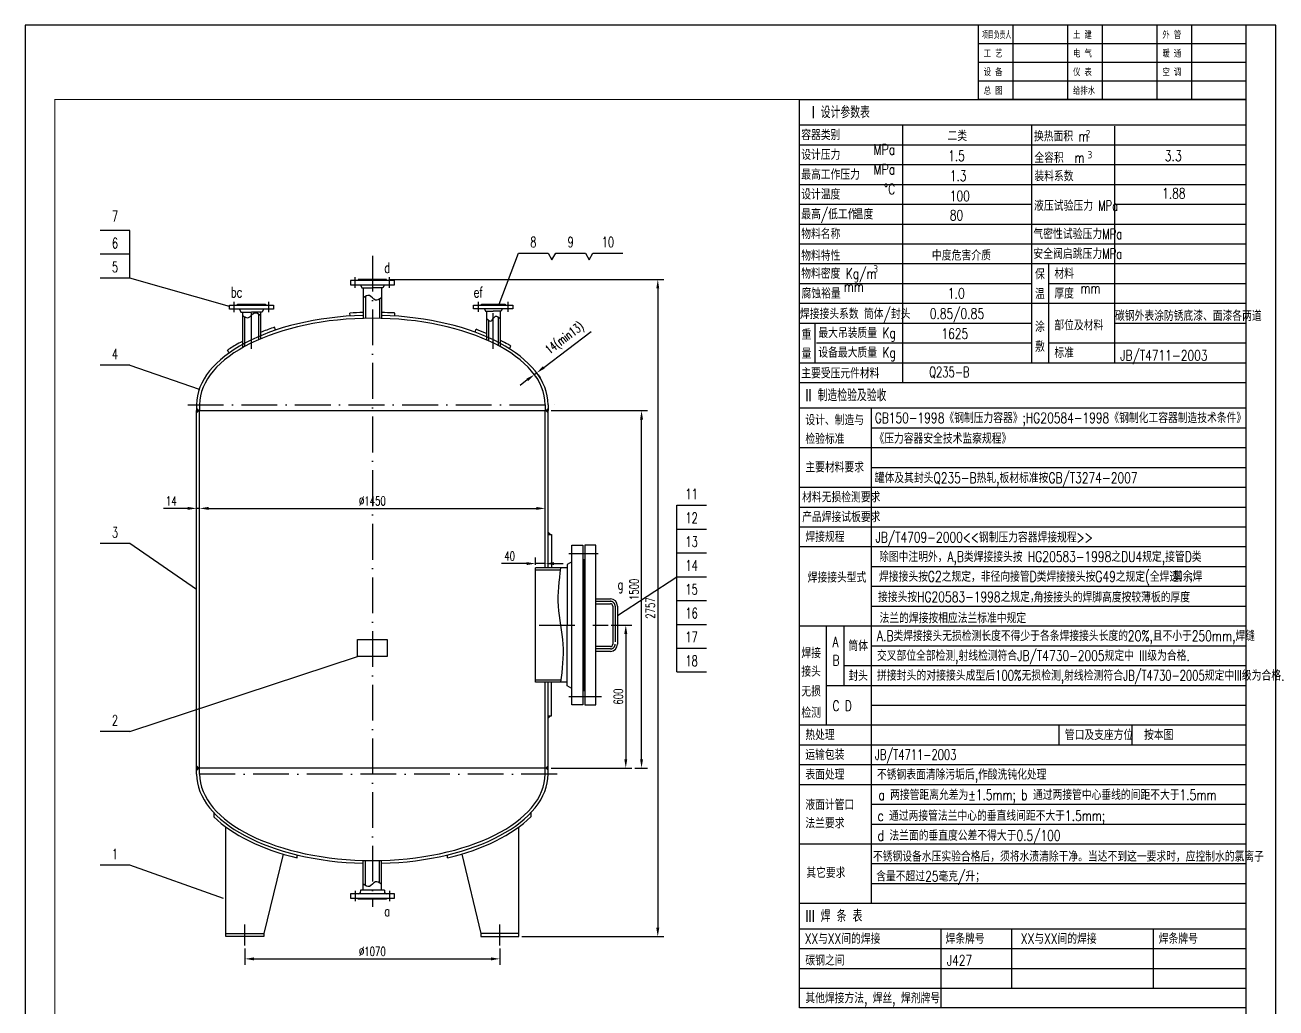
# Model space of a CAD drawing. Extents: x -619 to 10293, y 188 to 7613.
# Drawn here: x 5043 to 10293, y 3488 to 7613 of the extents above; entities that cross this region are included whole.
import ezdxf
from ezdxf.enums import TextEntityAlignment as Align

# ---------------------------------------------------------------- set-up
doc = ezdxf.new("R2010")
doc.units = 0
doc.header["$LTSCALE"] = 12.5
doc.linetypes.add('ACAD_ISO02W100', pattern=[15, 12, -3])
doc.linetypes.add('ACAD_ISO10W100', pattern=[18, 12, -3, 0, -3])
doc.layers.get('0').update_dxf_attribs({"linetype": 'CONTINUOUS'})
doc.layers.get('DEFPOINTS').update_dxf_attribs({"linetype": 'CONTINUOUS'})
for name, color, linetype in [('1', 2, 'CONTINUOUS'), ('2', 1, 'CONTINUOUS'), ('BZCC', 7, 'CONTINUOUS'), ('K1', 4, 'CONTINUOUS'), ('TANK', 1, 'CONTINUOUS'), ('TANKX', 2, 'ACAD_ISO10W100'), ('TANKY', 7, 'CONTINUOUS'), ('XUXIAN', 7, 'ACAD_ISO02W100')]:
    doc.layers.add(name, color=color, linetype=linetype)
doc.styles.add('HZFS', font='simplex.shx', dxfattribs={"width": 0.7, "bigfont": 'hzfs.shx'})
doc.styles.add('ST', font='SimSun.ttf', dxfattribs={"width": 0.75})
doc.styles.get("Standard").update_dxf_attribs({"font": 'isocp.shx', "width": 0.707, "bigfont": 'hztxt.shx'})
doc.dimstyles.new('PVCAD$0', dxfattribs={"dimscale": 12.5, "dimtxt": 3, "dimasz": 3, "dimexe": 2, "dimexo": 1, "dimgap": 1, "dimtad": 1, "dimdec": 0, "dimzin": 0, "dimtxsty": 'HZFS', "dimcen": 2.5, "dimclrd": 4, "dimclre": 4, "dimazin": 3, "dimtfac": 1, "dimtmove": 0, "dimatfit": 3})

# ---------------------------------------------------------------- blocks, each defined once
blk = doc.blocks.new('*D15')
at = {"color": 4}
for p, q in [((5965.3, 3737.8), (5965.3, 3669.2)), ((7035.3, 3737.8), (7035.3, 3669.2)), ((6002.8, 3694.2), (6997.8, 3694.2))]:
    blk.add_line(p, q, dxfattribs=at)
for points in [[(6002.8, 3700.4), (6002.8, 3687.9), (5965.3, 3694.2)], [(6997.8, 3700.4), (6997.8, 3687.9), (7035.3, 3694.2)]]:
    blk.add_solid(points, dxfattribs=at)
at = {"layer": 'DEFPOINTS', "color": 0}
for p in [(5965.3, 3750.3), (7035.3, 3750.3), (7035.3, 3694.2)]:
    blk.add_point(p, dxfattribs=at)
at = {"color": 0, "insert": (6500.3, 3725.4), "char_height": 37.5, "attachment_point": 5, "style": 'HZFS'}
blk.add_mtext('%%C1070', dxfattribs=at)
blk = doc.blocks.new('*D21')
at = {"layer": 'DEFPOINTS', "color": 0, "linetype": 'BYBLOCK'}
for p in [(7489.5, 5094.6), (7237.8, 4494.6), (7563.8, 4494.6)]:
    blk.add_point(p, dxfattribs=at)
at = {"layer": 'XUXIAN', "color": 4, "linetype": 'BYBLOCK'}
for p, q in [((7502, 5094.6), (7588.8, 5094.6)), ((7563.8, 5057.1), (7563.8, 4532.1)), ((7250.3, 4494.6), (7588.8, 4494.6))]:
    blk.add_line(p, q, dxfattribs=at)
for points in [[(7557.5, 5057.1), (7570, 5057.1), (7563.8, 5094.6)], [(7557.5, 4532.1), (7570, 4532.1), (7563.8, 4494.6)]]:
    blk.add_solid(points, dxfattribs=at)
at = {"layer": 'XUXIAN', "color": 0, "linetype": 'BYBLOCK', "insert": (7532.5, 4794.6), "char_height": 37.5, "attachment_point": 5, "rotation": 90, "style": 'HZFS'}
blk.add_mtext('600', dxfattribs=at)
blk = doc.blocks.new('*D22')
at = {"color": 4}
for p, q in [((7250.3, 5994.6), (7655, 5994.6)), ((7630, 4532.1), (7630, 5957.1)), ((7601.3, 4494.6), (7655, 4494.6))]:
    blk.add_line(p, q, dxfattribs=at)
for points in [[(7623.7, 5957.1), (7636.2, 5957.1), (7630, 5994.6)], [(7623.7, 4532.1), (7636.2, 4532.1), (7630, 4494.6)]]:
    blk.add_solid(points, dxfattribs=at)
at = {"layer": 'DEFPOINTS', "color": 0}
for p in [(7237.8, 5994.6), (7630, 5994.6), (7588.8, 4494.6)]:
    blk.add_point(p, dxfattribs=at)
at = {"color": 0, "insert": (7598.7, 5244.6), "char_height": 37.5, "attachment_point": 5, "rotation": 90, "style": 'HZFS'}
blk.add_mtext('1500', dxfattribs=at)
blk = doc.blocks.new('*D23')
at = {"color": 4}
for p, q in [((6571.8, 6544.6), (7723.1, 6544.6)), ((7698.1, 6507.1), (7698.1, 3825.3)), ((7127.8, 3787.8), (7723.1, 3787.8))]:
    blk.add_line(p, q, dxfattribs=at)
for points in [[(7691.8, 6507.1), (7704.3, 6507.1), (7698.1, 6544.6)], [(7691.8, 3825.3), (7704.3, 3825.3), (7698.1, 3787.8)]]:
    blk.add_solid(points, dxfattribs=at)
at = {"layer": 'DEFPOINTS', "color": 0}
for p in [(6559.3, 6544.6), (7115.3, 3787.8), (7698.1, 3787.8)]:
    blk.add_point(p, dxfattribs=at)
at = {"color": 0, "insert": (7666.8, 5166.2), "char_height": 37.5, "attachment_point": 5, "rotation": 90, "style": 'HZFS'}
blk.add_mtext('2757', dxfattribs=at)
blk = doc.blocks.new('*D24')
at = {"color": 4}
for p, q in [((5775.3, 5596.8), (5775.3, 5609.3)), ((5812.8, 5584.3), (7187.8, 5584.3)), ((7225.3, 5596.8), (7225.3, 5609.3))]:
    blk.add_line(p, q, dxfattribs=at)
for points in [[(5812.8, 5590.6), (5812.8, 5578.1), (5775.3, 5584.3)], [(7187.8, 5590.6), (7187.8, 5578.1), (7225.3, 5584.3)]]:
    blk.add_solid(points, dxfattribs=at)
at = {"layer": 'DEFPOINTS', "color": 0}
for p in [(5775.3, 5584.3), (7225.3, 5584.3), (7225.3, 5584.3)]:
    blk.add_point(p, dxfattribs=at)
at = {"color": 0, "insert": (6500.3, 5615.6), "char_height": 37.5, "attachment_point": 5, "style": 'HZFS'}
blk.add_mtext('%%C1450', dxfattribs=at)
blk = doc.blocks.new('*D25')
at = {"color": 4}
for p, q in [((5725.3, 5584.3), (5624.1, 5584.3)), ((5762.8, 5596.8), (5762.8, 5609.3)), ((5775.3, 5584.3), (5762.8, 5584.3)), ((5775.3, 5596.8), (5775.3, 5609.3)), ((5812.8, 5584.3), (5850.3, 5584.3))]:
    blk.add_line(p, q, dxfattribs=at)
for points in [[(5725.3, 5590.6), (5725.3, 5578.1), (5762.8, 5584.3)], [(5812.8, 5590.6), (5812.8, 5578.1), (5775.3, 5584.3)]]:
    blk.add_solid(points, dxfattribs=at)
at = {"layer": 'DEFPOINTS', "color": 0}
for p in [(5762.8, 5584.3), (5762.8, 5584.3), (5775.3, 5584.3)]:
    blk.add_point(p, dxfattribs=at)
at = {"color": 0, "insert": (5656, 5615.6), "char_height": 37.5, "attachment_point": 5, "style": 'HZFS'}
blk.add_mtext('14', dxfattribs=at)
blk = doc.blocks.new('*D26')
at = {"color": 4}
for p, q in [((7219.5, 6175.6), (7419, 6326.3)), ((7180, 6145.8), (7189.6, 6153)), ((7196.3, 6144.1), (7204.6, 6133.1)), ((7150.1, 6123.2), (7120.1, 6100.6)), ((7186.7, 6136.8), (7195, 6125.9))]:
    blk.add_line(p, q, dxfattribs=at)
for points in [[(7146.3, 6128.2), (7153.8, 6118.2), (7180, 6145.8)], [(7215.7, 6180.6), (7223.2, 6170.7), (7189.6, 6153)]]:
    blk.add_solid(points, dxfattribs=at)
at = {"layer": 'DEFPOINTS', "color": 0}
for p in [(7179.2, 6146.8), (7188.8, 6154.1), (7189.6, 6153)]:
    blk.add_point(p, dxfattribs=at)
at = {"color": 0, "insert": (7309.4, 6295.1), "char_height": 37.5, "attachment_point": 5, "rotation": 37.0698, "style": 'HZFS'}
blk.add_mtext('14(min13)', dxfattribs=at)
blk = doc.blocks.new('*D28')
at = {"color": 4}
for p, q in [((7185.3, 5347.1), (7185.3, 5377.8)), ((7225.3, 5347.1), (7225.3, 5377.8)), ((7147.8, 5352.8), (7042.8, 5352.8)), ((7225.3, 5352.8), (7185.3, 5352.8)), ((7262.8, 5352.8), (7300.3, 5352.8))]:
    blk.add_line(p, q, dxfattribs=at)
for points in [[(7147.8, 5359.1), (7147.8, 5346.6), (7185.3, 5352.8)], [(7262.8, 5359.1), (7262.8, 5346.6), (7225.3, 5352.8)]]:
    blk.add_solid(points, dxfattribs=at)
at = {"layer": 'DEFPOINTS', "color": 0}
for p in [(7185.3, 5352.8), (7185.3, 5334.6), (7225.3, 5334.6)]:
    blk.add_point(p, dxfattribs=at)
at = {"color": 0, "insert": (7076.6, 5384.1), "char_height": 37.5, "attachment_point": 5, "style": 'HZFS'}
blk.add_mtext('40', dxfattribs=at)

msp = doc.modelspace()

# ---------------------------------------------------------------- linework, layer by layer
for p, q in [((10292.5, 7612.6), (5042.5, 7612.6)), ((5042.5, 7612.6), (5042.5, 187.6)), ((10292.5, 187.6), (10292.5, 7612.6)), ((8292.5, 7110.1), (10167.5, 7110.1)), ((9575, 7026.9), (10167.5, 7026.9)), ((8357.5, 6361.9), (8357.5, 6195.7)), ((5482.5, 6185.4), (5774, 6084.5)), ((8478.4, 5091.3), (8478.4, 4841.9)), ((5482.5, 4648.1), (6438.4, 4963.3)), ((9183.1, 3820.7), (9183.1, 3571.3))]:
    msp.add_line(p, q)
at = {"color": 7}
for p, q in [((10167.5, 7612.6), (9042.5, 7612.6)), ((9042.5, 7612.6), (9042.5, 7300.1)), ((9187.5, 7612.6), (9187.5, 7300.1)), ((9417.5, 7612.6), (9417.5, 7300.1)), ((9562.5, 7612.6), (9562.5, 7300.1)), ((9792.5, 7612.6), (9792.5, 7300.1)), ((9937.5, 7612.6), (9937.5, 7300.1)), ((9042.5, 7534.4), (10167.5, 7534.4)), ((9042.5, 7456.3), (10167.5, 7456.3)), ((9042.5, 7378.2), (10167.5, 7378.2))]:
    msp.add_line(p, q, dxfattribs=at)
msp.add_lwpolyline([(6438.4, 5033.9), (6562.2, 5033.9), (6562.2, 4963.3), (6438.4, 4963.3)], close=True)
at = {"layer": '1', "color": 7}
for p, q in [((8292.5, 7193.2), (10167.5, 7193.2)), ((8292.5, 7193.2), (10073.8, 7193.2)), ((8292.5, 7193.2), (10167.5, 7193.2)), ((8724.5, 7193.2), (8724.5, 6112.6)), ((9266.3, 7193.2), (9266.3, 6445.1)), ((9615.5, 7187.7), (9615.5, 6195.7)), ((8292.5, 7026.9), (10167.5, 7026.9)), ((8292.5, 6943.8), (9266.3, 6943.8)), ((9266.3, 6943.8), (10073.8, 6943.8)), ((9337.5, 6943.8), (10167.5, 6943.8)), ((8292.5, 6860.7), (9266.3, 6860.7)), ((8292.5, 6860.7), (9266.3, 6860.7)), ((9615.5, 6860.7), (10167.5, 6860.7)), ((8292.5, 6777.6), (9266.3, 6777.6)), ((9266.3, 6777.6), (10167.5, 6777.6)), ((8292.5, 6694.4), (9266.3, 6694.4)), ((9266.3, 6694.4), (10167.5, 6694.4)), ((8292.5, 6611.3), (9266.3, 6611.3)), ((9266.3, 6611.3), (10167.5, 6611.3)), ((9337.5, 6611.3), (9337.5, 6278.8)), ((8292.5, 6528.2), (9266.3, 6528.2)), ((9337.5, 6528.2), (10167.5, 6528.2)), ((9575, 6528.2), (10167.5, 6528.2)), ((8292.5, 6445.1), (9266.3, 6445.1)), ((8292.5, 6445.1), (9266.3, 6445.1)), ((8292.5, 6445.1), (9266.3, 6445.1)), ((9266.3, 6445.1), (10167.5, 6445.1)), ((9266.3, 6445.1), (10167.5, 6445.1)), ((9266.3, 6445.1), (9266.3, 6195.7)), ((9337.5, 6445.1), (9337.5, 6195.7)), ((8292.5, 6361.9), (9266.3, 6361.9)), ((8292.5, 6361.9), (9266.3, 6361.9)), ((9615.5, 6361.9), (10167.5, 6361.9)), ((8363.6, 6278.8), (9266.3, 6278.8)), ((9337.5, 6278.8), (10167.5, 6278.8)), ((8292.5, 6195.7), (10167.5, 6195.7)), ((8292.5, 6005.7), (10167.5, 6005.7)), ((8593, 6005.7), (8593, 3927.6)), ((8593, 5922.6), (10167.5, 5922.6)), ((8292.5, 5839.4), (10167.5, 5839.4)), ((8593, 5756.3), (10167.5, 5756.3)), ((8292.5, 5673.2), (10073.8, 5673.2)), ((8292.5, 5673.2), (10073.8, 5673.2)), ((8292.5, 5673.2), (10167.5, 5673.2)), ((8593, 5673.2), (10073.8, 5673.2)), ((8292.5, 5590.1), (10167.5, 5590.1)), ((8292.5, 5506.9), (10167.5, 5506.9)), ((8292.5, 5423.8), (10073.8, 5423.8)), ((8292.5, 5423.8), (10167.5, 5423.8)), ((8593, 5340.7), (10167.5, 5340.7)), ((8593, 5257.6), (10167.5, 5257.6)), ((8593, 5174.4), (10167.5, 5174.4)), ((8292.5, 5091.3), (10167.5, 5091.3)), ((8404.6, 5091.3), (8404.6, 4675.7)), ((8593, 5008.2), (10167.5, 5008.2)), ((8478.4, 4925.1), (10167.5, 4925.1)), ((8478.4, 4925.1), (10167.5, 4925.1)), ((8404.6, 4841.9), (10167.5, 4841.9)), ((8404.6, 4841.9), (10167.5, 4841.9)), ((8593, 4758.8), (10167.5, 4758.8)), ((8292.5, 4675.7), (10167.5, 4675.7)), ((9381.4, 4675.7), (9381.4, 4592.6)), ((9688.1, 4675.7), (9688.1, 4592.6)), ((8292.5, 4592.6), (10167.5, 4592.6)), ((8292.5, 4509.4), (10167.5, 4509.4)), ((8292.5, 4426.3), (10167.5, 4426.3)), ((8593, 4343.2), (10167.5, 4343.2)), ((8593, 4260.1), (10167.5, 4260.1)), ((8292.5, 4176.9), (10167.5, 4176.9)), ((8593, 4093.8), (10167.5, 4093.8)), ((8593, 4010.7), (10167.5, 4010.7)), ((8292.5, 3820.7), (10167.5, 3820.7)), ((8886.3, 3820.7), (8886.3, 3488.2)), ((9776.9, 3820.7), (9776.9, 3571.3)), ((8292.5, 3737.6), (10167.5, 3737.6)), ((8292.5, 3654.4), (10167.5, 3654.4)), ((8292.5, 3571.3), (10073.8, 3571.3)), ((8292.5, 3571.3), (10167.5, 3571.3))]:
    msp.add_line(p, q, dxfattribs=at)
at = {"layer": '2'}
for p, q in [((8292.5, 3488.2), (8292.5, 7300.1)), ((8292.5, 7300.1), (10167.5, 7300.1)), ((10167.5, 3488.2), (10167.5, 7300.1)), ((8292.5, 6112.6), (10167.5, 6112.6)), ((7337.8, 5360.6), (7317.2, 5349.6)), ((7317.2, 5349.6), (7317.2, 5094.6)), ((7317.2, 4839.5), (7317.2, 5094.6)), ((7337.8, 4828.5), (7317.2, 4839.5)), ((10167.5, 3488.2), (8292.5, 3488.2)), ((10167.5, 2586.3), (10167.5, 3488.2))]:
    msp.add_line(p, q, dxfattribs=at)
at = {"layer": '2', "color": 1}
msp.add_line((8292.5, 3927.6), (10167.5, 3927.6), dxfattribs=at)
at = {"layer": 'BZCC'}
msp.add_line((10167.5, 7300.1), (9042.5, 7300.1), dxfattribs=at)
at = {"layer": 'K1', "color": 7}
msp.add_line((10167.5, 7300.1), (10167.5, 7612.6), dxfattribs=at)
at = {"layer": 'K1', "const_width": 5}
msp.add_lwpolyline([(10167.5, 312.6), (10167.5, 7300.1), (5167.5, 7300.1), (5167.5, 312.6)], close=True, dxfattribs=at)
at = {"layer": 'TANK'}
for p, q in [((6592.8, 6540.6), (6407.8, 6540.6)), ((6407.8, 6540.6), (6407.8, 6522.6)), ((6407.8, 6522.6), (6592.8, 6522.6)), ((6559.3, 6544.6), (6441.3, 6544.6)), ((6441.3, 6544.6), (6441.3, 6540.6)), ((6450, 6522.6), (6456, 6510.2)), ((6456, 6510.2), (6500.3, 6510.2)), ((6462.3, 6510.2), (6462.3, 6381.7)), ((6544.7, 6510.2), (6500.3, 6510.2)), ((6538.3, 6510.2), (6538.3, 6381.7)), ((6550.7, 6522.6), (6544.7, 6510.2)), ((6559.3, 6540.6), (6559.3, 6544.6)), ((6592.8, 6522.6), (6592.8, 6540.6)), ((6471.1, 6473.7), (6471.1, 6381.8)), ((6529.6, 6462.1), (6529.6, 6381.8)), ((5900.3, 6419.7), (5900.3, 6437.7)), ((5900.3, 6437.7), (6085.3, 6437.7)), ((6085.3, 6419.7), (5900.3, 6419.7)), ((5933.8, 6437.7), (5933.8, 6441.7)), ((5933.8, 6441.7), (6051.8, 6441.7)), ((5942.5, 6419.7), (5948.5, 6407.3)), ((5948.5, 6407.3), (5992.8, 6407.3)), ((5954.8, 6407.3), (5954.8, 6258.7)), ((6037.2, 6407.3), (5992.8, 6407.3)), ((6030.8, 6407.3), (6030.8, 6296)), ((6043.2, 6419.7), (6037.2, 6407.3)), ((6051.8, 6441.7), (6051.8, 6437.7)), ((6085.3, 6437.7), (6085.3, 6419.7)), ((6925.3, 6421.7), (6925.3, 6437.7)), ((6925.3, 6437.7), (7090.3, 6437.7)), ((7090.3, 6421.7), (6925.3, 6421.7)), ((6958.3, 6437.7), (6958.3, 6441.7)), ((6958.3, 6441.7), (7057.3, 6441.7)), ((6971.1, 6421.7), (6975.4, 6411.6)), ((6975.4, 6411.6), (7007.8, 6411.6)), ((6979.3, 6411.6), (6979.3, 6291.8)), ((7040.3, 6411.6), (7007.8, 6411.6)), ((7036.3, 6411.6), (7036.3, 6263.8)), ((7044.6, 6421.7), (7040.3, 6411.6)), ((7057.3, 6441.7), (7057.3, 6437.7)), ((7090.3, 6437.7), (7090.3, 6421.7)), ((5963.6, 6388.9), (5963.6, 6263.4)), ((6022.1, 6400.5), (6022.1, 6292.1)), ((6406.8, 6392.1), (6406.2, 6404.1)), ((6593.9, 6392.1), (6594.5, 6404.1)), ((6988.1, 6373.5), (6988.1, 6287.8)), ((7027.6, 6387.8), (7027.6, 6268.5)), ((6094.2, 6333.8), (6090.2, 6345.1)), ((6931.5, 6324.6), (6935.8, 6335.8)), ((5898.5, 6238.2), (5891.8, 6248.2)), ((7075.6, 6255.1), (7081.8, 6265.4)), ((5762.8, 6019.6), (5762.8, 5994.6)), ((5762.8, 5994.6), (7237.8, 5994.6)), ((5762.8, 4494.6), (5762.8, 5994.6)), ((5775.3, 6019.6), (5775.3, 5994.6)), ((5775.3, 4494.6), (5775.3, 5994.6)), ((7225.3, 6019.6), (7225.3, 5994.6)), ((7225.3, 5334.6), (7225.3, 5994.6)), ((7237.8, 6019.6), (7237.8, 5994.6)), ((7237.8, 5334.6), (7237.8, 5994.6)), ((7237.8, 5474.6), (7251.8, 5474.6)), ((7251.8, 5474.6), (7251.8, 5334.6)), ((7337.8, 5429.6), (7383.8, 5429.6)), ((7337.8, 4759.6), (7337.8, 5429.6)), ((7383.8, 5429.6), (7383.8, 4759.6)), ((7437.8, 5429.6), (7391.8, 5429.6)), ((7391.8, 5429.6), (7391.8, 4759.6)), ((7437.8, 4759.6), (7437.8, 5429.6)), ((7383.8, 5368.6), (7387.8, 5368.6)), ((7387.8, 5368.6), (7387.8, 4820.6)), ((7391.8, 5368.6), (7387.8, 5368.6)), ((7387.8, 5368.6), (7387.8, 4820.6)), ((7317.2, 5334.6), (7185.3, 5334.6)), ((7185.3, 4854.6), (7185.3, 5334.6)), ((7288.9, 5325.8), (7185.3, 5325.8)), ((7439.1, 5204.6), (7499.1, 5204.6)), ((7439.1, 5184.6), (7499.1, 5184.6)), ((7509.1, 5174.6), (7509.1, 5014.6)), ((7529.1, 5174.6), (7529.1, 5014.6)), ((7499.1, 5004.6), (7437.8, 5004.6)), ((7499.1, 4984.6), (7437.8, 4984.6)), ((7291, 4863.3), (7185.3, 4863.3)), ((7317.2, 4854.6), (7185.3, 4854.6)), ((7225.3, 4494.6), (7225.3, 4854.6)), ((7237.8, 4494.6), (7237.8, 4854.6)), ((7251.8, 4714.6), (7251.8, 4854.6)), ((7387.8, 4820.6), (7383.8, 4820.6)), ((7387.8, 4820.6), (7391.8, 4820.6)), ((7383.8, 4759.6), (7337.8, 4759.6)), ((7391.8, 4759.6), (7437.8, 4759.6)), ((7237.8, 4714.6), (7251.8, 4714.6)), ((5762.8, 4469.6), (5762.8, 4494.6)), ((7237.8, 4494.6), (5762.8, 4494.6)), ((5775.3, 4469.6), (5775.3, 4494.6)), ((7225.3, 4469.6), (7225.3, 4494.6)), ((7237.8, 4469.6), (7237.8, 4494.6)), ((5835.3, 4307.4), (5835.3, 4290.4)), ((7165.3, 4307.4), (7165.3, 4290.4)), ((5885.3, 3787.8), (5885.3, 4247.8)), ((7115.3, 3787.8), (7115.3, 4247.8)), ((6125.3, 4134), (6045.3, 3800.3)), ((6185.3, 4117.9), (6185.3, 4130.5)), ((6462.3, 3982.6), (6462.3, 4107.6)), ((6471.1, 4001.8), (6471.1, 4107.4)), ((6529.6, 4013.4), (6529.6, 4107.4)), ((6538.3, 3982.6), (6538.3, 4107.6)), ((6815.3, 4117.9), (6815.3, 4130.5)), ((6875.3, 4134), (6955.3, 3800.3)), ((6592.8, 3966.6), (6407.8, 3966.6)), ((6407.8, 3966.6), (6407.8, 3948.6)), ((6407.8, 3948.6), (6592.8, 3948.6)), ((6441.3, 3944.6), (6441.3, 3948.6)), ((6559.3, 3944.6), (6441.3, 3944.6)), ((6449.8, 3982.6), (6448.8, 3972)), ((6550.9, 3982.6), (6449.8, 3982.6)), ((6550.9, 3982.6), (6551.8, 3972)), ((6559.3, 3948.6), (6559.3, 3944.6)), ((6592.8, 3948.6), (6592.8, 3966.6)), ((5885.3, 3800.3), (6045.3, 3800.3)), ((6045.3, 3787.8), (5885.3, 3787.8)), ((6045.3, 3800.3), (6045.3, 3787.8)), ((6955.3, 3800.3), (6955.3, 3787.8)), ((7115.3, 3800.3), (6955.3, 3800.3)), ((6955.3, 3787.8), (7115.3, 3787.8))]:
    msp.add_line(p, q, dxfattribs=at)
for centre, radius, start, end in [((7499.1, 5174.6), 30, 0, 90), ((7499.1, 5174.6), 10, 0, 90), ((7499.1, 5014.6), 30, 270, 360), ((7499.1, 5014.6), 10, 270, 360), ((6442.9, 3972.6), 6, 270, 354.8572), ((6557.8, 3972.6), 6, 185.1428, 270)]:
    msp.add_arc(centre, radius, start, end, dxfattribs=at)
for centre, major_axis, ratio, start_param, end_param in [((6500.3, 6019.6), (-737.5, 0), 0.508475, 4.763937, 6.283185), ((6500.3, 6019.6), (-725, 0), 0.5, 3.141593, 6.283185), ((6500.3, 6019.6), (-737.5, 0), 0.508475, 3.141593, 4.660841), ((6500.3, 4469.6), (737.5, 0), 0.508475, 3.141593, 4.660841), ((6500.3, 4469.6), (725, 0), 0.5, 3.141593, 6.283185), ((6500.3, 4469.6), (737.5, 0), 0.508475, 4.763937, 6.283185), ((6500.3, 4469.6), (750, 0), 0.516667, 3.622303, 4.278944), ((6500.3, 4469.6), (-750, 0), 0.516667, 2.004242, 2.660882)]:
    msp.add_ellipse(centre, major_axis=major_axis, ratio=ratio, start_param=start_param, end_param=end_param, dxfattribs=at)
for points in [[(6462.1, 6406.2), (6443.4, 6405.8), (6424.7, 6405.1), (6406.2, 6404.1)], [(6979.3, 6317.9), (6965.2, 6324.1), (6950.6, 6330.1), (6935.8, 6335.8)]]:
    msp.add_open_spline(points, degree=3, dxfattribs=at)
for points, knots in [([(6594.5, 6404.1), (6592.6, 6404.2), (6590.7, 6404.3), (6572.1, 6405.2), (6555.3, 6405.8), (6538.6, 6406.2)], [4.60679328, 4.60679328, 4.60679328, 4.60679328, 4.61330889, 4.61330889, 4.66955899, 4.66955899, 4.66955899, 4.66955899]), ([(6090.2, 6345.1), (6072.2, 6338.7), (6054.6, 6332), (6035.3, 6323.9), (6033.1, 6323), (6030.8, 6322)], [5.3254312, 5.3254312, 5.3254312, 5.3254312, 5.39905828, 5.39905828, 5.40881826, 5.40881826, 5.40881826, 5.40881826]), ([(5954.8, 6285), (5933.2, 6274.1), (5918, 6265.1), (5899.6, 6253.3), (5895.7, 6250.8), (5891.8, 6248.2)], [5.53422088, 5.53422088, 5.53422088, 5.53422088, 5.61175648, 5.61175648, 5.63293033, 5.63293033, 5.63293033, 5.63293033]), ([(7081.8, 6265.4), (7077.6, 6267.9), (7073.4, 6270.4), (7060.2, 6278), (7051.2, 6283), (7036.3, 6290.4)], [3.83989088, 3.83989088, 3.83989088, 3.83989088, 3.86161331, 3.86161331, 3.90614812, 3.90614812, 3.90614812, 3.90614812])]:
    msp.add_open_spline(points, degree=3, knots=knots, dxfattribs=at)
at = {"layer": 'TANKX'}
for p, q in [((6500.3, 6644.7), (6500.3, 3913)), ((6427.8, 6510.1), (6427.8, 6554.6)), ((6572.8, 6510.1), (6572.8, 6554.6)), ((5992.8, 6254.2), (5992.8, 6479.2)), ((7007.8, 6254.2), (7007.8, 6479.2)), ((5920.3, 6407.2), (5920.3, 6451.7)), ((6065.3, 6407.2), (6065.3, 6451.7)), ((6945.3, 6409.2), (6945.3, 6451.7)), ((7070.3, 6409.2), (7070.3, 6451.7)), ((5725.3, 6019.6), (7275.3, 6019.6)), ((7325.3, 5394.6), (7448.4, 5394.6)), ((7439.1, 5194.6), (7499.1, 5194.6)), ((7519.1, 5174.6), (7519.1, 5014.6)), ((7200.3, 5094.6), (7489.5, 5094.6)), ((7499.1, 4994.6), (7437.8, 4994.6)), ((7325.3, 4794.6), (7462.1, 4794.6)), ((7275.3, 4469.6), (5725.3, 4469.6)), ((6427.8, 3979.1), (6427.8, 3936.1)), ((6572.8, 3979.1), (6572.8, 3936.1)), ((5965.3, 3750.3), (5965.3, 3837.8)), ((7035.3, 3750.3), (7035.3, 3837.8))]:
    msp.add_line(p, q, dxfattribs=at)
for centre, start, end in [((7499.1, 5174.6), 0, 90), ((7499.1, 5014.6), 270, 360)]:
    msp.add_arc(centre, 20, start, end, dxfattribs=at)
at = {"layer": 'TANKY'}
for p, q in [((5482.5, 6750.5), (5357.5, 6750.5)), ((5482.5, 6550.5), (5482.5, 6750.5)), ((5482.5, 6650.5), (5357.5, 6650.5)), ((7032.8, 6441.7), (7113.5, 6655)), ((7113.5, 6655), (7238.5, 6655)), ((7113.5, 6655), (7238.5, 6655)), ((5482.5, 6550.5), (5357.5, 6550.5)), ((5900.3, 6431.8), (5482.5, 6550.5)), ((5482.5, 6185.4), (5357.5, 6185.4)), ((7777.5, 4897.9), (7777.5, 5597.9)), ((7777.5, 5597.9), (7902.5, 5597.9)), ((7777.5, 5497.9), (7902.5, 5497.9)), ((5482.5, 5436.8), (5357.5, 5436.8)), ((5762.8, 5244.6), (5482.5, 5436.8)), ((7777.5, 5397.9), (7902.5, 5397.9)), ((7529.1, 5134.4), (7777.5, 5297.9)), ((7777.5, 5297.9), (7902.5, 5297.9)), ((7777.5, 5197.9), (7902.5, 5197.9)), ((7777.5, 5097.9), (7902.5, 5097.9)), ((7777.5, 4997.9), (7902.5, 4997.9)), ((7777.5, 4897.9), (7902.5, 4897.9)), ((5482.5, 4648.1), (5357.5, 4648.1)), ((5482.5, 4087.4), (5357.5, 4087.4)), ((5874.8, 3947.4), (5482.5, 4087.4))]:
    msp.add_line(p, q, dxfattribs=at)
for points in [[(7238.5, 6655), (7254.1, 6628), (7269.7, 6655), (7394.7, 6655)], [(7394.7, 6655), (7410.4, 6628), (7426, 6655), (7551, 6655)]]:
    msp.add_lwpolyline(points, dxfattribs=at)
for points in [[(6538.3, 6467.9), (6513, 6457.9), (6487.7, 6477.9), (6462.3, 6467.9)], [(5954.8, 6394.7), (5980.2, 6384.7), (6005.5, 6404.7), (6030.8, 6394.7)], [(6979.3, 6380.7), (6998.3, 6370.7), (7017.3, 6390.7), (7036.3, 6380.7)], [(7289.9, 5334.6), (7279.9, 5174.6), (7299.9, 5014.6), (7289.9, 4854.6)], [(6538.3, 4007.6), (6513, 4017.6), (6487.7, 3997.6), (6462.3, 4007.6)]]:
    msp.add_spline(points, degree=3, dxfattribs=at)
for points in [[(5775.3, 5994.6), (5762.8, 6007.1), (5762.8, 5982.1)], [(7225.3, 5994.6), (7237.8, 6007.1), (7237.8, 5982.1)], [(7237.8, 5474.6), (7237.8, 5488.6), (7251.8, 5474.6)], [(7237.8, 4714.6), (7237.8, 4700.6), (7251.8, 4714.6)], [(5775.3, 4494.6), (5762.8, 4507.1), (5762.8, 4482.1)], [(7225.3, 4494.6), (7237.8, 4507.1), (7237.8, 4482.1)]]:
    msp.add_solid(points, dxfattribs=at)

# ---------------------------------------------------------------- texts
for s, height, style, width, p in [('项目负责人', 29.3, 'ST', 0.6, (9058.5, 7557.9)), ('土 建', 29.3, 'ST', 0.75, (9440.9, 7557.9)), ('外 管', 29.3, 'ST', 0.75, (9815.9, 7557.9)), ('工 艺', 29.3, 'ST', 0.75, (9065.9, 7479.7)), ('电 气', 29.3, 'ST', 0.75, (9440.9, 7479.7)), ('暖 通', 29.3, 'ST', 0.75, (9815.9, 7479.7)), ('设 备', 29.3, 'ST', 0.75, (9065.9, 7401.6)), ('仪 表', 29.3, 'ST', 0.75, (9440.9, 7401.6)), ('空 调', 29.3, 'ST', 0.75, (9815.9, 7401.6)), ('总 图', 29.3, 'ST', 0.75, (9065.9, 7323.5)), ('给排水', 29.3, 'ST', 0.75, (9440.9, 7323.5)), (' I 设计参数表', 50, 'HZFS', 0.75, (8317.5, 7221.6)), ('容器类别', 43.75, 'HZFS', 0.75, (8300.2, 7129.7)), ('二类', 43.75, 'HZFS', 0.75, (8914.2, 7125.9)), ('换热面积 m', 43.75, 'HZFS', 0.75, (9276.9, 7124.4)), ('设计压力', 43.75, 'HZFS', 0.75, (8300.2, 7046.6)), ('1.5', 43.75, 'HZFS', 0.75, (8916.3, 7041.7)), ('全容积  m', 43.75, 'HZFS', 0.75, (9278.7, 7034.1)), ('3.3', 43.75, 'HZFS', 0.75, (9826.5, 7041.7)), ('最高工作压力', 43.75, 'HZFS', 0.75, (8300.2, 6963.5)), ('1.3', 43.75, 'HZFS', 0.75, (8923.1, 6957.7)), ('装料系数', 43.75, 'HZFS', 0.75, (9278.7, 6956.8)), ('设计温度', 43.75, 'HZFS', 0.75, (8300.2, 6880.4)), ('100', 43.75, 'HZFS', 0.75, (8923.7, 6873.2)), ('液压试验压力 MPa', 43.75, 'HZFS', 0.7, (9277, 6832.6)), ('1.88', 43.75, 'HZFS', 0.75, (9814.5, 6884.5)), ('最高/低工作', 43.75, 'HZFS', 0.75, (8300.2, 6797.2)), ('温度', 43.75, 'HZFS', 0.75, (8520.5, 6796.9)), ('80', 43.75, 'HZFS', 0.75, (8923.7, 6792.6)), ('物料名称', 43.75, 'HZFS', 0.75, (8300.2, 6714.1)), ('气密性试验压力MPa', 43.75, 'HZFS', 0.7, (9273.9, 6714.1)), ('物料特性', 43.75, 'HZFS', 0.75, (8300.2, 6623.4)), ('中度危害介质', 43.75, 'HZFS', 0.7, (8848.4, 6624.4)), ('安全阀启跳压力MPa', 43.75, 'HZFS', 0.7, (9273.9, 6631)), ('物料密度 Kg/m', 43.75, 'HZFS', 0.75, (8300.2, 6547.9)), ('材料', 43.75, 'HZFS', 0.75, (9362.5, 6547.9)), ('腐蚀裕量', 43.75, 'HZFS', 0.75, (8301.5, 6464.7)), ('厚度', 43.75, 'HZFS', 0.75, (9362.5, 6464.7)), ('1.0', 43.75, 'HZFS', 0.75, (8915.8, 6464.7)), ('焊接接头系数 筒体/封头', 43.75, 'HZFS', 0.75, (8294.9, 6379)), ('0.85/0.85', 43.75, 'HZFS', 0.75, (8839.5, 6379.7)), ('碳钢外表涂防锈底漆、面漆各两道', 43.75, 'HZFS', 0.75, (9617.2, 6370.7)), ('部位及材料', 43.75, 'HZFS', 0.75, (9362.5, 6331.4)), ('最大吊装质量 Kg', 43.75, 'HZFS', 0.75, (8372, 6299)), ('1625', 43.75, 'HZFS', 0.75, (8888.9, 6295.8)), ('设备最大质量 Kg', 43.75, 'HZFS', 0.75, (8372, 6216.9)), ('标准', 43.75, 'HZFS', 0.75, (9362.5, 6215.4)), ('JB/T4711-2003', 43.75, 'HZFS', 0.75, (9638.1, 6204.5)), ('主要受压元件材料', 43.75, 'HZFS', 0.75, (8300.2, 6129.6)), ('II 制造检验及验收', 50, 'HZFS', 0.75, (8317.5, 6034.1)), ('GB150-1998《钢制压力容器》;HG20584-1998《钢制化工容器制造技术条件》', 43.75, 'HZFS', 0.75, (8608.3, 5942.2)), ('设计、制造与', 43.75, 'HZFS', 0.75, (8317.5, 5933.4)), ('检验标准', 43.75, 'HZFS', 0.75, (8317.5, 5854.3)), ('《压力容器安全技术监察规程》', 43.75, 'HZFS', 0.75, (8607.3, 5856)), ('主要材料要求', 43.75, 'HZFS', 0.75, (8317.5, 5735.1)), ('罐体及其封头Q235-B热轧,板材标准按GB/T3274-2007', 43.75, 'HZFS', 0.75, (8608.6, 5690.7)), ('材料无损检测要求', 43.75, 'HZFS', 0.75, (8304.1, 5609.7)), ('产品焊接试板要求', 43.75, 'HZFS', 0.75, (8304.1, 5526.6)), ('焊接规程', 43.75, 'HZFS', 0.75, (8317.5, 5443.5)), ('JB/T4709-2000<<钢制压力容器焊接规程>>', 43.75, 'HZFS', 0.75, (8611.1, 5441.3)), ('除图中注明外，A,B类焊接接头按 HG20583-1998之DU4规定,接管D类', 43.75, 'HZFS', 0.75, (8626.8, 5359.8)), ('焊接接头型式', 43.75, 'HZFS', 0.75, (8327.1, 5273.1)), ('焊接接头按G2之规定，非径向接管D类焊接接头按G49之规定(全焊透）；', 43.75, 'HZFS', 0.75, (8626.8, 5276.6)), ('其余焊', 43.75, 'HZFS', 0.75, (9859.9, 5277.5)), ('接接头按HG20583-1998之规定，', 43.75, 'HZFS', 0.75, (8622.6, 5191.2)), ('角接接头的焊脚高度按较薄板的厚度', 43.75, 'HZFS', 0.75, (9275.5, 5190)), ('法兰的焊接按相应法兰标准中规定', 43.75, 'HZFS', 0.75, (8628.7, 5102.5)), ('A', 43.8, 'HZFS', 0.75, (8431.1, 5002.3)), ('A.B类焊接接头无损检测长度不得少于各条焊接接头长度的20%,且不小于250mm,焊缝', 43.75, 'HZFS', 0.75, (8618, 5027.9)), ('焊接', 43.75, 'HZFS', 0.75, (8300.7, 4955.7)), ('筒体', 43.75, 'HZFS', 0.75, (8498.3, 4986.3)), ('交叉部位全部检测,射线检测符合JB/T4730-2005规定中 III级为合格.', 43.75, 'HZFS', 0.75, (8618, 4944.7)), ('B', 43.8, 'HZFS', 0.75, (8431.1, 4924.8)), ('接头', 43.75, 'HZFS', 0.75, (8300.7, 4878.2)), ('封头', 43.75, 'HZFS', 0.75, (8498.3, 4860.4)), ('拼接封头的对接接头成型后100%无损检测,射线检测符合JB/T4730-2005规定中III级为合格. ', 43.75, 'HZFS', 0.7, (8618, 4861.6)), ('无损', 43.75, 'HZFS', 0.75, (8300.7, 4795)), ('C D', 43.75, 'HZFS', 0.75, (8431.1, 4734.4)), ('检测', 43.75, 'HZFS', 0.75, (8300.7, 4705.5)), ('热处理', 43.75, 'HZFS', 0.75, (8317.5, 4612.2)), ('管口及支座方位', 43.75, 'HZFS', 0.75, (9406.4, 4612.2)), ('按本图', 43.75, 'HZFS', 0.75, (9738.9, 4612.2)), ('运输包装', 43.75, 'HZFS', 0.75, (8317.5, 4529.1)), ('JB/T4711-2003', 43.75, 'HZFS', 0.7, (8609, 4529.1)), ('表面处理', 43.75, 'HZFS', 0.75, (8317.5, 4446)), ('不锈钢表面清除污垢后,作酸洗钝化处理', 43.75, 'HZFS', 0.75, (8618, 4446)), ('液面计管口', 43.75, 'HZFS', 0.75, (8317.5, 4319)), ('a 两接管距离允差为%%p1.5mm; b 通过两接管中心垂线的间距不大于1.5mm', 43.75, 'HZFS', 0.75, (8624, 4360.7)), ('c 通过两接管法兰中心的垂直线间距不大于1.5mm; ', 43.75, 'HZFS', 0.75, (8620.8, 4273.2)), ('法兰要求', 43.75, 'HZFS', 0.75, (8317.5, 4241.8)), ('d 法兰面的垂直度公差不得大于0.5/100', 43.75, 'HZFS', 0.75, (8620.8, 4190.1)), (' 不锈钢设备水压实验合格后，须将水渍清除干净。当达不到这一要求时，应控制水的氯离子', 43.75, 'HZFS', 0.75, (8578.6, 4102.3)), (' 不锈钢设备水压实验合格后，须将水渍清除干净。当达不到这一要求时，应控制水的氯离子', 43.75, 'HZFS', 0.75, (8578.6, 4102.3)), ('其它要求', 43.75, 'HZFS', 0.75, (8321.5, 4033.7)), ('含量不超过25毫克/升；', 43.75, 'HZFS', 0.75, (8614.6, 4019.1)), ('含量不超过25毫克/升；', 43.75, 'HZFS', 0.75, (8614.6, 4019.1)), ('III 焊 条 表     ', 50, 'HZFS', 0.75, (8317.5, 3849.1)), ('XX与XX间的焊接', 43.75, 'HZFS', 0.75, (8314.8, 3757.2)), ('焊条牌号', 43.75, 'HZFS', 0.75, (8905.7, 3757.2)), ('XX与XX间的焊接', 43.75, 'HZFS', 0.75, (9222.2, 3757.2)), ('焊条牌号', 43.75, 'HZFS', 0.75, (9800.5, 3757.2)), ('碳钢之间', 43.75, 'HZFS', 0.75, (8317.5, 3666)), ('J427', 43.75, 'HZFS', 0.75, (8911.3, 3666)), ('其他焊接方法, 焊丝, 焊剂牌号', 43.75, 'HZFS', 0.75, (8317.5, 3507.9))]:
    msp.add_text(s, height=height, dxfattribs=dict(style=style, width=width)).set_placement(p)
for s, p in [('2', (9493.9, 7141.6)), ('3', (9501.7, 7053)), ('3', (8603, 6573.9))]:
    msp.add_text(s, height=31.2).set_placement(p)
at = {"style": 'HZFS', "width": 0.75}
for s, p in [('MPa', (8693.8, 7068.5)), ('MPa', (8693.8, 6985.4)), ('%%DC', (8693.8, 6902.2)), ('mm', (8563.1, 6493.5)), ('mm', (9556.3, 6486.6))]:
    msp.add_text(s, height=43.75, dxfattribs=at).set_placement(p, align=Align.RIGHT)
for s, p in [('保', (9301.9, 6569.7)), ('温', (9301.9, 6486.6)), ('涂', (9301.9, 6348.9)), ('重', (8322, 6316)), ('量', (8322, 6235.4)), ('敷', (9301.9, 6265.8))]:
    msp.add_text(s, height=43.8, dxfattribs=at).set_placement(p, align=Align.MIDDLE)
at = {"layer": 'TANKY', "style": 'HZFS', "width": 0.7}
for s, height, p in [('7', 43.8, (5420, 6788.7)), ('8', 43.8, (7176, 6680)), ('9', 43.8, (7332.2, 6680)), ('10', 43.75, (7488.5, 6680)), ('6', 43.8, (5420, 6675.5)), ('5', 43.8, (5420, 6575.5)), ('4', 43.8, (5420, 6210.4)), ('Q235-B', 43.75, (8921.7, 6134.9)), ('11', 43.75, (7840, 5622.9)), ('12', 43.75, (7840, 5522.9)), ('3', 43.8, (5420, 5461.8)), ('13', 43.75, (7840, 5422.9)), ('14', 43.75, (7840, 5322.9)), ('15', 43.75, (7840, 5222.9)), ('16', 43.75, (7840, 5122.9)), ('17', 43.75, (7840, 5022.9)), ('18', 43.75, (7840, 4922.9)), ('2', 43.8, (5420, 4673.1)), ('1', 43.8, (5420, 4112.4))]:
    msp.add_text(s, height=height, dxfattribs=at).set_placement(p, align=Align.CENTER)
for s, height, p in [('d', 43.8, (6562.8, 6594.6)), ('bc', 43.75, (5930.3, 6491.7)), ('ef', 43.75, (6945.3, 6491.7)), ('g', 43.8, (7541.5, 5258.1)), ('a', 43.8, (6562.8, 3894.6))]:
    msp.add_text(s, height=height, dxfattribs=at).set_placement(p, align=Align.MIDDLE)

# ---------------------------------------------------------------- dimensions: what is measured, and where the dimension line sits
for base, p1, p2, picture, middle in [((7698.1, 3787.8), (6559.3, 6544.6), (7115.3, 3787.8), '*D23', (7666.8, 5166.2)), ((7630, 5994.6), (7588.8, 4494.6), (7237.8, 5994.6), '*D22', (7598.7, 5244.6))]:
    dim = msp.add_linear_dim(base=base, p1=p1, p2=p2, angle=90, dimstyle='PVCAD$0')
    dim.commit()
    dim.dimension.update_dxf_attribs({"geometry": picture, "text_midpoint": middle})
dim = msp.add_aligned_dim(p1=(7179.2, 6146.8), p2=(7188.8, 6154.1), distance=-1.3, text='14(min13)', dimstyle='PVCAD$0')
dim.commit()
dim.dimension.update_dxf_attribs({"geometry": '*D26', "text_midpoint": (7309.4, 6295.1)})
for base, p1, p2, text, picture, middle in [((5762.8, 5584.3), (5775.3, 5584.3), (5762.8, 5584.3), '14', '*D25', (5656, 5615.6)), ((7225.3, 5584.3), (5775.3, 5584.3), (7225.3, 5584.3), '%%C<>', '*D24', (6500.3, 5615.6)), ((7035.3, 3694.2), (5965.3, 3750.3), (7035.3, 3750.3), '%%C<>', '*D15', (6500.3, 3725.4))]:
    dim = msp.add_linear_dim(base=base, p1=p1, p2=p2, text=text, dimstyle='PVCAD$0')
    dim.commit()
    dim.dimension.update_dxf_attribs({"geometry": picture, "text_midpoint": middle})
dim = msp.add_linear_dim(base=(7185.3, 5352.8), p1=(7225.3, 5334.6), p2=(7185.3, 5334.6), dimstyle='PVCAD$0')
dim.commit()
dim.dimension.update_dxf_attribs({"geometry": '*D28', "text_midpoint": (7076.6, 5384.1)})
at = {"layer": 'XUXIAN', "linetype": 'BYBLOCK'}
dim = msp.add_linear_dim(base=(7563.8, 4494.6), p1=(7489.5, 5094.6), p2=(7237.8, 4494.6), angle=90, dimstyle='PVCAD$0', dxfattribs=at)
dim.commit()
dim.dimension.update_dxf_attribs({"geometry": '*D21', "text_midpoint": (7563.8, 4794.6), "dimtype": 160})

doc.saveas('drawing.dxf')
